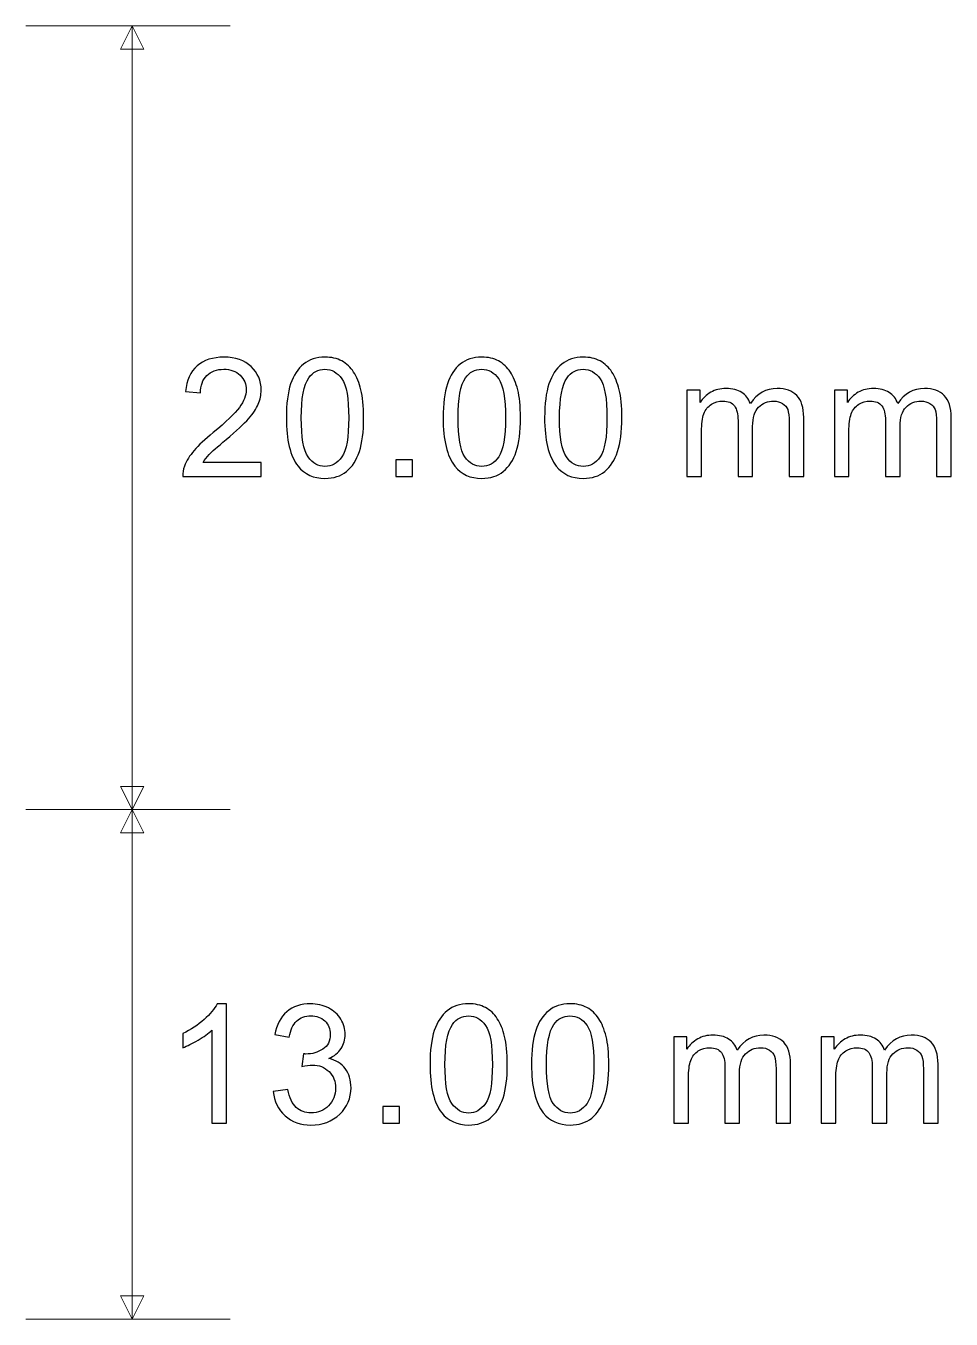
# Model space of a CAD drawing. Header units: millimetres. Extents: x -90 to 51, y -4 to 54.
# Drawn here: x 27.76 to 51.37, y 8.74 to 41.74 of the extents above; entities that cross this region are included whole.
import ezdxf
from ezdxf.lldxf.tags import DXFTag

# ---------------------------------------------------------------- set-up
doc = ezdxf.new("R2010")
doc.units = ezdxf.units.MM
doc.header["$MEASUREMENT"] = 0
doc.layers.add('layer 1', color=7, linetype='Continuous')
tags = doc.linetypes.add('New Line4', pattern=[0.6, 0.1, -0.5]).pattern_tags.tags
tags[6:7] = [DXFTag(74, 4), DXFTag(75, 0), DXFTag(340, '0'), DXFTag(46, 1.0), DXFTag(50, 0.0), DXFTag(44, 0.0), DXFTag(45, 0.0)]
tags[4:5] = [DXFTag(74, 4), DXFTag(75, 0), DXFTag(340, '0'), DXFTag(46, 1.0), DXFTag(50, 0.0), DXFTag(44, 0.0), DXFTag(45, 0.0)]
tags = doc.linetypes.add('New Line5', pattern=[0.6, 0.1, -0.5]).pattern_tags.tags
tags[6:7] = [DXFTag(74, 4), DXFTag(75, 0), DXFTag(340, '0'), DXFTag(46, 1.0), DXFTag(50, 0.0), DXFTag(44, 0.0), DXFTag(45, 0.0)]
tags[4:5] = [DXFTag(74, 4), DXFTag(75, 0), DXFTag(340, '0'), DXFTag(46, 1.0), DXFTag(50, 0.0), DXFTag(44, 0.0), DXFTag(45, 0.0)]
tags = doc.linetypes.add('New Line6', pattern=[0.6, 0.1, -0.5]).pattern_tags.tags
tags[6:7] = [DXFTag(74, 4), DXFTag(75, 0), DXFTag(340, '0'), DXFTag(46, 1.0), DXFTag(50, 0.0), DXFTag(44, 0.0), DXFTag(45, 0.0)]
tags[4:5] = [DXFTag(74, 4), DXFTag(75, 0), DXFTag(340, '0'), DXFTag(46, 1.0), DXFTag(50, 0.0), DXFTag(44, 0.0), DXFTag(45, 0.0)]
tags = doc.linetypes.add('New Line7', pattern=[0.6, 0.1, -0.5]).pattern_tags.tags
tags[6:7] = [DXFTag(74, 4), DXFTag(75, 0), DXFTag(340, '0'), DXFTag(46, 1.0), DXFTag(50, 0.0), DXFTag(44, 0.0), DXFTag(45, 0.0)]
tags[4:5] = [DXFTag(74, 4), DXFTag(75, 0), DXFTag(340, '0'), DXFTag(46, 1.0), DXFTag(50, 0.0), DXFTag(44, 0.0), DXFTag(45, 0.0)]
tags = doc.linetypes.add('New Line8', pattern=[0.6, 0.1, -0.5]).pattern_tags.tags
tags[6:7] = [DXFTag(74, 4), DXFTag(75, 0), DXFTag(340, '0'), DXFTag(46, 1.0), DXFTag(50, 0.0), DXFTag(44, 0.0), DXFTag(45, 0.0)]
tags[4:5] = [DXFTag(74, 4), DXFTag(75, 0), DXFTag(340, '0'), DXFTag(46, 1.0), DXFTag(50, 0.0), DXFTag(44, 0.0), DXFTag(45, 0.0)]
tags = doc.linetypes.add('New Line9', pattern=[0.6, 0.1, -0.5]).pattern_tags.tags
tags[6:7] = [DXFTag(74, 4), DXFTag(75, 0), DXFTag(340, '0'), DXFTag(46, 1.0), DXFTag(50, 0.0), DXFTag(44, 0.0), DXFTag(45, 0.0)]
tags[4:5] = [DXFTag(74, 4), DXFTag(75, 0), DXFTag(340, '0'), DXFTag(46, 1.0), DXFTag(50, 0.0), DXFTag(44, 0.0), DXFTag(45, 0.0)]

msp = doc.modelspace()

# ---------------------------------------------------------------- linework, layer by layer
at = {"layer": 'layer 1', "color": 155, "linetype": 'New Line5', "lineweight": 9}
msp.add_open_spline([(27.7623, 41.7438), (27.7623, 41.7438), (32.9727, 41.7438), (32.9727, 41.7438)], degree=3, dxfattribs=at)
at = {"layer": 'layer 1', "color": 155, "lineweight": 9}
for points in [[(30.4727, 41.7438), (30.4727, 41.7438), (30.7688, 41.1513), (30.7688, 41.1513), (30.7688, 41.1513), (30.7688, 41.1513), (30.1763, 41.1513), (30.1763, 41.1513), (30.1763, 41.1513), (30.1763, 41.1513), (30.4727, 41.7438), (30.4727, 41.7438)], [(30.4727, 21.7438), (30.4727, 21.7438), (30.7688, 22.3362), (30.7688, 22.3362), (30.7688, 22.3362), (30.7688, 22.3362), (30.1763, 22.3362), (30.1763, 22.3362), (30.1763, 22.3362), (30.1763, 22.3362), (30.4727, 21.7438), (30.4727, 21.7438)], [(30.4727, 21.7438), (30.4727, 21.7438), (30.7688, 21.1513), (30.7688, 21.1513), (30.7688, 21.1513), (30.7688, 21.1513), (30.1763, 21.1513), (30.1763, 21.1513), (30.1763, 21.1513), (30.1763, 21.1513), (30.4727, 21.7438), (30.4727, 21.7438)], [(30.4727, 8.7438), (30.4727, 8.7438), (30.7688, 9.3362), (30.7688, 9.3362), (30.7688, 9.3362), (30.7688, 9.3362), (30.1763, 9.3362), (30.1763, 9.3362), (30.1763, 9.3362), (30.1763, 9.3362), (30.4727, 8.7438), (30.4727, 8.7438)]]:
    msp.add_open_spline(points, degree=3, knots=[0, 0, 0, 0, 0.25, 0.25, 0.25, 0.25, 0.5, 0.5, 0.5, 0.5, 1, 1, 1, 1], dxfattribs=at)
at = {"layer": 'layer 1', "color": 155, "linetype": 'New Line6', "lineweight": 9}
msp.add_open_spline([(30.4727, 41.7438), (30.4727, 41.7438), (30.4727, 21.7438), (30.4727, 21.7438)], degree=3, dxfattribs=at)
at = {"layer": 'layer 1', "color": 155}
for points, knots in [([(33.771, 30.603), (33.771, 30.603), (33.771, 30.2474), (33.771, 30.2474), (33.771, 30.2474), (33.771, 30.2474), (31.7645, 30.2474), (31.7645, 30.2474), (31.7645, 30.2474), (31.7616, 30.337), (31.7765, 30.4231), (31.8082, 30.5063), (31.8082, 30.5063), (31.8597, 30.6425), (31.9423, 30.7773), (32.0559, 30.9092), (32.0559, 30.9092), (32.1695, 31.0411), (32.3317, 31.1935), (32.5427, 31.3664), (32.5427, 31.3664), (32.8708, 31.6366), (33.0937, 31.8504), (33.2101, 32.0085), (33.2101, 32.0085), (33.3273, 32.1665), (33.3858, 32.3161), (33.3858, 32.4572), (33.3858, 32.4572), (33.3858, 32.6046), (33.3329, 32.7288), (33.2271, 32.8304), (33.2271, 32.8304), (33.1212, 32.9313), (32.983, 32.9821), (32.8129, 32.9821), (32.8129, 32.9821), (32.633, 32.9821), (32.4891, 32.9285), (32.3811, 32.8212), (32.3811, 32.8212), (32.2732, 32.7147), (32.2188, 32.5665), (32.2174, 32.3767), (32.2174, 32.3767), (32.2174, 32.3767), (31.8364, 32.4148), (31.8364, 32.4148), (31.8364, 32.4148), (31.8625, 32.6999), (31.9613, 32.9172), (32.1321, 33.0668), (32.1321, 33.0668), (32.3035, 33.2164), (32.5328, 33.2911), (32.8214, 33.2911), (32.8214, 33.2911), (33.1121, 33.2911), (33.3428, 33.2107), (33.5121, 33.0491), (33.5121, 33.0491), (33.6822, 32.8876), (33.7668, 32.6872), (33.7668, 32.4487), (33.7668, 32.4487), (33.7668, 32.3274), (33.7421, 32.2081), (33.692, 32.091), (33.692, 32.091), (33.6426, 31.9732), (33.5601, 31.8497), (33.4451, 31.7199), (33.4451, 31.7199), (33.3294, 31.5908), (33.1382, 31.4123), (32.8715, 31.1865), (32.8715, 31.1865), (32.6478, 30.9988), (32.5039, 30.8718), (32.4404, 30.8048), (32.4404, 30.8048), (32.3769, 30.7378), (32.3247, 30.6707), (32.283, 30.603), (32.283, 30.603), (32.283, 30.603), (33.771, 30.603), (33.771, 30.603)], [0, 0, 0, 0, 0.0434783, 0.0434783, 0.0434783, 0.0434783, 0.0869565, 0.0869565, 0.0869565, 0.0869565, 0.1304348, 0.1304348, 0.1304348, 0.1304348, 0.173913, 0.173913, 0.173913, 0.173913, 0.2173913, 0.2173913, 0.2173913, 0.2173913, 0.2608696, 0.2608696, 0.2608696, 0.2608696, 0.3043478, 0.3043478, 0.3043478, 0.3043478, 0.3478261, 0.3478261, 0.3478261, 0.3478261, 0.3913043, 0.3913043, 0.3913043, 0.3913043, 0.4347826, 0.4347826, 0.4347826, 0.4347826, 0.4782609, 0.4782609, 0.4782609, 0.4782609, 0.5217391, 0.5217391, 0.5217391, 0.5217391, 0.5652174, 0.5652174, 0.5652174, 0.5652174, 0.6086957, 0.6086957, 0.6086957, 0.6086957, 0.6521739, 0.6521739, 0.6521739, 0.6521739, 0.6956522, 0.6956522, 0.6956522, 0.6956522, 0.7391304, 0.7391304, 0.7391304, 0.7391304, 0.7826087, 0.7826087, 0.7826087, 0.7826087, 0.826087, 0.826087, 0.826087, 0.826087, 0.8695652, 0.8695652, 0.8695652, 0.8695652, 0.9130435, 0.9130435, 0.9130435, 0.9130435, 1, 1, 1, 1]), ([(34.4091, 31.7432), (34.4091, 32.1009), (34.4458, 32.3902), (34.5192, 32.6089), (34.5192, 32.6089), (34.5932, 32.8283), (34.7026, 32.9969), (34.848, 33.1148), (34.848, 33.1148), (34.9926, 33.2326), (35.1753, 33.2911), (35.3955, 33.2911), (35.3955, 33.2911), (35.5577, 33.2911), (35.7003, 33.2587), (35.8237, 33.1931), (35.8237, 33.1931), (35.9465, 33.1275), (36.0481, 33.0329), (36.1271, 32.9094), (36.1271, 32.9094), (36.2061, 32.7867), (36.2682, 32.6364), (36.3134, 32.4593), (36.3134, 32.4593), (36.3592, 32.2822), (36.3818, 32.043), (36.3818, 31.7432), (36.3818, 31.7432), (36.3818, 31.3876), (36.3451, 31.0997), (36.2725, 30.881), (36.2725, 30.881), (36.1998, 30.6616), (36.0904, 30.4929), (35.9451, 30.3744), (35.9451, 30.3744), (35.8004, 30.2559), (35.617, 30.1966), (35.3955, 30.1966), (35.3955, 30.1966), (35.1041, 30.1966), (34.8748, 30.3003), (34.7083, 30.5085), (34.7083, 30.5085), (34.5086, 30.7625), (34.4091, 31.1738), (34.4091, 31.7432)], [0, 0, 0, 0, 0.0769231, 0.0769231, 0.0769231, 0.0769231, 0.1538462, 0.1538462, 0.1538462, 0.1538462, 0.2307692, 0.2307692, 0.2307692, 0.2307692, 0.3076923, 0.3076923, 0.3076923, 0.3076923, 0.3846154, 0.3846154, 0.3846154, 0.3846154, 0.4615385, 0.4615385, 0.4615385, 0.4615385, 0.5384615, 0.5384615, 0.5384615, 0.5384615, 0.6153846, 0.6153846, 0.6153846, 0.6153846, 0.6923077, 0.6923077, 0.6923077, 0.6923077, 0.7692308, 0.7692308, 0.7692308, 0.7692308, 0.8461538, 0.8461538, 0.8461538, 0.8461538, 1, 1, 1, 1]), ([(38.4101, 31.7432), (38.4101, 32.1009), (38.4468, 32.3902), (38.5202, 32.6089), (38.5202, 32.6089), (38.5942, 32.8283), (38.7036, 32.9969), (38.849, 33.1148), (38.849, 33.1148), (38.9936, 33.2326), (39.1763, 33.2911), (39.3965, 33.2911), (39.3965, 33.2911), (39.5587, 33.2911), (39.7013, 33.2587), (39.8247, 33.1931), (39.8247, 33.1931), (39.9475, 33.1275), (40.0491, 33.0329), (40.1281, 32.9094), (40.1281, 32.9094), (40.2071, 32.7867), (40.2692, 32.6364), (40.3144, 32.4593), (40.3144, 32.4593), (40.3602, 32.2822), (40.3828, 32.043), (40.3828, 31.7432), (40.3828, 31.7432), (40.3828, 31.3876), (40.3461, 31.0997), (40.2735, 30.881), (40.2735, 30.881), (40.2008, 30.6616), (40.0914, 30.4929), (39.9461, 30.3744), (39.9461, 30.3744), (39.8014, 30.2559), (39.618, 30.1966), (39.3965, 30.1966), (39.3965, 30.1966), (39.1051, 30.1966), (38.8758, 30.3003), (38.7093, 30.5085), (38.7093, 30.5085), (38.5096, 30.7625), (38.4101, 31.1738), (38.4101, 31.7432)], [0, 0, 0, 0, 0.0769231, 0.0769231, 0.0769231, 0.0769231, 0.1538462, 0.1538462, 0.1538462, 0.1538462, 0.2307692, 0.2307692, 0.2307692, 0.2307692, 0.3076923, 0.3076923, 0.3076923, 0.3076923, 0.3846154, 0.3846154, 0.3846154, 0.3846154, 0.4615385, 0.4615385, 0.4615385, 0.4615385, 0.5384615, 0.5384615, 0.5384615, 0.5384615, 0.6153846, 0.6153846, 0.6153846, 0.6153846, 0.6923077, 0.6923077, 0.6923077, 0.6923077, 0.7692308, 0.7692308, 0.7692308, 0.7692308, 0.8461538, 0.8461538, 0.8461538, 0.8461538, 1, 1, 1, 1]), ([(40.9997, 31.7432), (40.9997, 32.1009), (41.0364, 32.3902), (41.1098, 32.6089), (41.1098, 32.6089), (41.1838, 32.8283), (41.2932, 32.9969), (41.4386, 33.1148), (41.4386, 33.1148), (41.5832, 33.2326), (41.7659, 33.2911), (41.9861, 33.2911), (41.9861, 33.2911), (42.1483, 33.2911), (42.2909, 33.2587), (42.4143, 33.1931), (42.4143, 33.1931), (42.5371, 33.1275), (42.6387, 33.0329), (42.7177, 32.9094), (42.7177, 32.9094), (42.7967, 32.7867), (42.8588, 32.6364), (42.904, 32.4593), (42.904, 32.4593), (42.9498, 32.2822), (42.9724, 32.043), (42.9724, 31.7432), (42.9724, 31.7432), (42.9724, 31.3876), (42.9357, 31.0997), (42.8631, 30.881), (42.8631, 30.881), (42.7904, 30.6616), (42.681, 30.4929), (42.5357, 30.3744), (42.5357, 30.3744), (42.391, 30.2559), (42.2076, 30.1966), (41.9861, 30.1966), (41.9861, 30.1966), (41.6947, 30.1966), (41.4654, 30.3003), (41.2989, 30.5085), (41.2989, 30.5085), (41.0992, 30.7625), (40.9997, 31.1738), (40.9997, 31.7432)], [0, 0, 0, 0, 0.0769231, 0.0769231, 0.0769231, 0.0769231, 0.1538462, 0.1538462, 0.1538462, 0.1538462, 0.2307692, 0.2307692, 0.2307692, 0.2307692, 0.3076923, 0.3076923, 0.3076923, 0.3076923, 0.3846154, 0.3846154, 0.3846154, 0.3846154, 0.4615385, 0.4615385, 0.4615385, 0.4615385, 0.5384615, 0.5384615, 0.5384615, 0.5384615, 0.6153846, 0.6153846, 0.6153846, 0.6153846, 0.6923077, 0.6923077, 0.6923077, 0.6923077, 0.7692308, 0.7692308, 0.7692308, 0.7692308, 0.8461538, 0.8461538, 0.8461538, 0.8461538, 1, 1, 1, 1]), ([(34.7901, 31.7418), (34.7901, 31.2429), (34.848, 30.9113), (34.9644, 30.7476), (34.9644, 30.7476), (35.0808, 30.5832), (35.2247, 30.5014), (35.3955, 30.5014), (35.3955, 30.5014), (35.5662, 30.5014), (35.7101, 30.5839), (35.8265, 30.7483), (35.8265, 30.7483), (35.943, 30.9134), (36.0008, 31.2443), (36.0008, 31.7418), (36.0008, 31.7418), (36.0008, 32.2406), (35.943, 32.5722), (35.8265, 32.7359), (35.8265, 32.7359), (35.7108, 32.9003), (35.5655, 32.9821), (35.3912, 32.9821), (35.3912, 32.9821), (35.2205, 32.9821), (35.0836, 32.9094), (34.9813, 32.7648), (34.9813, 32.7648), (34.8536, 32.5807), (34.7901, 32.2392), (34.7901, 31.7418)], [0, 0, 0, 0, 0.1111111, 0.1111111, 0.1111111, 0.1111111, 0.2222222, 0.2222222, 0.2222222, 0.2222222, 0.3333333, 0.3333333, 0.3333333, 0.3333333, 0.4444444, 0.4444444, 0.4444444, 0.4444444, 0.5555556, 0.5555556, 0.5555556, 0.5555556, 0.6666667, 0.6666667, 0.6666667, 0.6666667, 0.7777778, 0.7777778, 0.7777778, 0.7777778, 1, 1, 1, 1]), ([(38.7911, 31.7418), (38.7911, 31.2429), (38.849, 30.9113), (38.9654, 30.7476), (38.9654, 30.7476), (39.0818, 30.5832), (39.2257, 30.5014), (39.3965, 30.5014), (39.3965, 30.5014), (39.5672, 30.5014), (39.7111, 30.5839), (39.8275, 30.7483), (39.8275, 30.7483), (39.944, 30.9134), (40.0018, 31.2443), (40.0018, 31.7418), (40.0018, 31.7418), (40.0018, 32.2406), (39.944, 32.5722), (39.8275, 32.7359), (39.8275, 32.7359), (39.7118, 32.9003), (39.5665, 32.9821), (39.3922, 32.9821), (39.3922, 32.9821), (39.2215, 32.9821), (39.0846, 32.9094), (38.9823, 32.7648), (38.9823, 32.7648), (38.8546, 32.5807), (38.7911, 32.2392), (38.7911, 31.7418)], [0, 0, 0, 0, 0.1111111, 0.1111111, 0.1111111, 0.1111111, 0.2222222, 0.2222222, 0.2222222, 0.2222222, 0.3333333, 0.3333333, 0.3333333, 0.3333333, 0.4444444, 0.4444444, 0.4444444, 0.4444444, 0.5555556, 0.5555556, 0.5555556, 0.5555556, 0.6666667, 0.6666667, 0.6666667, 0.6666667, 0.7777778, 0.7777778, 0.7777778, 0.7777778, 1, 1, 1, 1]), ([(41.3807, 31.7418), (41.3807, 31.2429), (41.4386, 30.9113), (41.555, 30.7476), (41.555, 30.7476), (41.6714, 30.5832), (41.8153, 30.5014), (41.9861, 30.5014), (41.9861, 30.5014), (42.1568, 30.5014), (42.3007, 30.5839), (42.4171, 30.7483), (42.4171, 30.7483), (42.5336, 30.9134), (42.5914, 31.2443), (42.5914, 31.7418), (42.5914, 31.7418), (42.5914, 32.2406), (42.5336, 32.5722), (42.4171, 32.7359), (42.4171, 32.7359), (42.3014, 32.9003), (42.1561, 32.9821), (41.9818, 32.9821), (41.9818, 32.9821), (41.8111, 32.9821), (41.6742, 32.9094), (41.5719, 32.7648), (41.5719, 32.7648), (41.4442, 32.5807), (41.3807, 32.2392), (41.3807, 31.7418)], [0, 0, 0, 0, 0.1111111, 0.1111111, 0.1111111, 0.1111111, 0.2222222, 0.2222222, 0.2222222, 0.2222222, 0.3333333, 0.3333333, 0.3333333, 0.3333333, 0.4444444, 0.4444444, 0.4444444, 0.4444444, 0.5555556, 0.5555556, 0.5555556, 0.5555556, 0.6666667, 0.6666667, 0.6666667, 0.6666667, 0.7777778, 0.7777778, 0.7777778, 0.7777778, 1, 1, 1, 1]), ([(44.6319, 30.2474), (44.6319, 30.2474), (44.6319, 32.4445), (44.6319, 32.4445), (44.6319, 32.4445), (44.6319, 32.4445), (44.9663, 32.4445), (44.9663, 32.4445), (44.9663, 32.4445), (44.9663, 32.4445), (44.9663, 32.134), (44.9663, 32.134), (44.9663, 32.134), (45.0348, 32.2413), (45.1265, 32.3281), (45.2408, 32.393), (45.2408, 32.393), (45.3551, 32.4586), (45.4849, 32.491), (45.631, 32.491), (45.631, 32.491), (45.7932, 32.491), (45.9266, 32.4572), (46.0303, 32.3902), (46.0303, 32.3902), (46.134, 32.3224), (46.2074, 32.2286), (46.2497, 32.1072), (46.2497, 32.1072), (46.4247, 32.3633), (46.6512, 32.491), (46.9306, 32.491), (46.9306, 32.491), (47.1493, 32.491), (47.3179, 32.4311), (47.435, 32.3104), (47.435, 32.3104), (47.5529, 32.1898), (47.6121, 32.0042), (47.6121, 31.7537), (47.6121, 31.7537), (47.6121, 31.7537), (47.6121, 30.2474), (47.6121, 30.2474), (47.6121, 30.2474), (47.6121, 30.2474), (47.2396, 30.2474), (47.2396, 30.2474), (47.2396, 30.2474), (47.2396, 30.2474), (47.2396, 31.6303), (47.2396, 31.6303), (47.2396, 31.6303), (47.2396, 31.7784), (47.2269, 31.8857), (47.2029, 31.9513), (47.2029, 31.9513), (47.1789, 32.0169), (47.1352, 32.0691), (47.071, 32.1093), (47.071, 32.1093), (47.0075, 32.1496), (46.9327, 32.1693), (46.8473, 32.1693), (46.8473, 32.1693), (46.6921, 32.1693), (46.5637, 32.1178), (46.4614, 32.0155), (46.4614, 32.0155), (46.3591, 31.9125), (46.3083, 31.7481), (46.3083, 31.5223), (46.3083, 31.5223), (46.3083, 31.5223), (46.3083, 30.2474), (46.3083, 30.2474), (46.3083, 30.2474), (46.3083, 30.2474), (45.9358, 30.2474), (45.9358, 30.2474), (45.9358, 30.2474), (45.9358, 30.2474), (45.9358, 31.6733), (45.9358, 31.6733), (45.9358, 31.6733), (45.9358, 31.8384), (45.9054, 31.9626), (45.8447, 32.0451), (45.8447, 32.0451), (45.7841, 32.1277), (45.6846, 32.1693), (45.547, 32.1693), (45.547, 32.1693), (45.4426, 32.1693), (45.3459, 32.1418), (45.257, 32.0868), (45.257, 32.0868), (45.1681, 32.0317), (45.1039, 31.9513), (45.0637, 31.8448), (45.0637, 31.8448), (45.0242, 31.7389), (45.0044, 31.5858), (45.0044, 31.3862), (45.0044, 31.3862), (45.0044, 31.3862), (45.0044, 30.2474), (45.0044, 30.2474), (45.0044, 30.2474), (45.0044, 30.2474), (44.6319, 30.2474), (44.6319, 30.2474)], [0, 0, 0, 0, 0.0344828, 0.0344828, 0.0344828, 0.0344828, 0.0689655, 0.0689655, 0.0689655, 0.0689655, 0.1034483, 0.1034483, 0.1034483, 0.1034483, 0.137931, 0.137931, 0.137931, 0.137931, 0.1724138, 0.1724138, 0.1724138, 0.1724138, 0.2068966, 0.2068966, 0.2068966, 0.2068966, 0.2413793, 0.2413793, 0.2413793, 0.2413793, 0.2758621, 0.2758621, 0.2758621, 0.2758621, 0.3103448, 0.3103448, 0.3103448, 0.3103448, 0.3448276, 0.3448276, 0.3448276, 0.3448276, 0.3793103, 0.3793103, 0.3793103, 0.3793103, 0.4137931, 0.4137931, 0.4137931, 0.4137931, 0.4482759, 0.4482759, 0.4482759, 0.4482759, 0.4827586, 0.4827586, 0.4827586, 0.4827586, 0.5172414, 0.5172414, 0.5172414, 0.5172414, 0.5517241, 0.5517241, 0.5517241, 0.5517241, 0.5862069, 0.5862069, 0.5862069, 0.5862069, 0.6206897, 0.6206897, 0.6206897, 0.6206897, 0.6551724, 0.6551724, 0.6551724, 0.6551724, 0.6896552, 0.6896552, 0.6896552, 0.6896552, 0.7241379, 0.7241379, 0.7241379, 0.7241379, 0.7586207, 0.7586207, 0.7586207, 0.7586207, 0.7931034, 0.7931034, 0.7931034, 0.7931034, 0.8275862, 0.8275862, 0.8275862, 0.8275862, 0.862069, 0.862069, 0.862069, 0.862069, 0.8965517, 0.8965517, 0.8965517, 0.8965517, 0.9310345, 0.9310345, 0.9310345, 0.9310345, 1, 1, 1, 1]), ([(48.3934, 30.2474), (48.3934, 30.2474), (48.3934, 32.4445), (48.3934, 32.4445), (48.3934, 32.4445), (48.3934, 32.4445), (48.7278, 32.4445), (48.7278, 32.4445), (48.7278, 32.4445), (48.7278, 32.4445), (48.7278, 32.134), (48.7278, 32.134), (48.7278, 32.134), (48.7963, 32.2413), (48.888, 32.3281), (49.0023, 32.393), (49.0023, 32.393), (49.1166, 32.4586), (49.2464, 32.491), (49.3925, 32.491), (49.3925, 32.491), (49.5547, 32.491), (49.6881, 32.4572), (49.7918, 32.3902), (49.7918, 32.3902), (49.8955, 32.3224), (49.9689, 32.2286), (50.0112, 32.1072), (50.0112, 32.1072), (50.1862, 32.3633), (50.4127, 32.491), (50.6921, 32.491), (50.6921, 32.491), (50.9108, 32.491), (51.0794, 32.4311), (51.1965, 32.3104), (51.1965, 32.3104), (51.3144, 32.1898), (51.3736, 32.0042), (51.3736, 31.7537), (51.3736, 31.7537), (51.3736, 31.7537), (51.3736, 30.2474), (51.3736, 30.2474), (51.3736, 30.2474), (51.3736, 30.2474), (51.0011, 30.2474), (51.0011, 30.2474), (51.0011, 30.2474), (51.0011, 30.2474), (51.0011, 31.6303), (51.0011, 31.6303), (51.0011, 31.6303), (51.0011, 31.7784), (50.9884, 31.8857), (50.9644, 31.9513), (50.9644, 31.9513), (50.9404, 32.0169), (50.8967, 32.0691), (50.8325, 32.1093), (50.8325, 32.1093), (50.769, 32.1496), (50.6942, 32.1693), (50.6088, 32.1693), (50.6088, 32.1693), (50.4536, 32.1693), (50.3252, 32.1178), (50.2229, 32.0155), (50.2229, 32.0155), (50.1206, 31.9125), (50.0698, 31.7481), (50.0698, 31.5223), (50.0698, 31.5223), (50.0698, 31.5223), (50.0698, 30.2474), (50.0698, 30.2474), (50.0698, 30.2474), (50.0698, 30.2474), (49.6973, 30.2474), (49.6973, 30.2474), (49.6973, 30.2474), (49.6973, 30.2474), (49.6973, 31.6733), (49.6973, 31.6733), (49.6973, 31.6733), (49.6973, 31.8384), (49.6669, 31.9626), (49.6062, 32.0451), (49.6062, 32.0451), (49.5456, 32.1277), (49.4461, 32.1693), (49.3085, 32.1693), (49.3085, 32.1693), (49.2041, 32.1693), (49.1074, 32.1418), (49.0185, 32.0868), (49.0185, 32.0868), (48.9296, 32.0317), (48.8654, 31.9513), (48.8252, 31.8448), (48.8252, 31.8448), (48.7857, 31.7389), (48.7659, 31.5858), (48.7659, 31.3862), (48.7659, 31.3862), (48.7659, 31.3862), (48.7659, 30.2474), (48.7659, 30.2474), (48.7659, 30.2474), (48.7659, 30.2474), (48.3934, 30.2474), (48.3934, 30.2474)], [0, 0, 0, 0, 0.0344828, 0.0344828, 0.0344828, 0.0344828, 0.0689655, 0.0689655, 0.0689655, 0.0689655, 0.1034483, 0.1034483, 0.1034483, 0.1034483, 0.137931, 0.137931, 0.137931, 0.137931, 0.1724138, 0.1724138, 0.1724138, 0.1724138, 0.2068966, 0.2068966, 0.2068966, 0.2068966, 0.2413793, 0.2413793, 0.2413793, 0.2413793, 0.2758621, 0.2758621, 0.2758621, 0.2758621, 0.3103448, 0.3103448, 0.3103448, 0.3103448, 0.3448276, 0.3448276, 0.3448276, 0.3448276, 0.3793103, 0.3793103, 0.3793103, 0.3793103, 0.4137931, 0.4137931, 0.4137931, 0.4137931, 0.4482759, 0.4482759, 0.4482759, 0.4482759, 0.4827586, 0.4827586, 0.4827586, 0.4827586, 0.5172414, 0.5172414, 0.5172414, 0.5172414, 0.5517241, 0.5517241, 0.5517241, 0.5517241, 0.5862069, 0.5862069, 0.5862069, 0.5862069, 0.6206897, 0.6206897, 0.6206897, 0.6206897, 0.6551724, 0.6551724, 0.6551724, 0.6551724, 0.6896552, 0.6896552, 0.6896552, 0.6896552, 0.7241379, 0.7241379, 0.7241379, 0.7241379, 0.7586207, 0.7586207, 0.7586207, 0.7586207, 0.7931034, 0.7931034, 0.7931034, 0.7931034, 0.8275862, 0.8275862, 0.8275862, 0.8275862, 0.862069, 0.862069, 0.862069, 0.862069, 0.8965517, 0.8965517, 0.8965517, 0.8965517, 0.9310345, 0.9310345, 0.9310345, 0.9310345, 1, 1, 1, 1]), ([(37.2061, 30.2474), (37.2061, 30.2474), (37.2061, 30.6707), (37.2061, 30.6707), (37.2061, 30.6707), (37.2061, 30.6707), (37.6295, 30.6707), (37.6295, 30.6707), (37.6295, 30.6707), (37.6295, 30.6707), (37.6295, 30.2474), (37.6295, 30.2474), (37.6295, 30.2474), (37.6295, 30.2474), (37.2061, 30.2474), (37.2061, 30.2474)], [0, 0, 0, 0, 0.2, 0.2, 0.2, 0.2, 0.4, 0.4, 0.4, 0.4, 0.6, 0.6, 0.6, 0.6, 1, 1, 1, 1]), ([(32.8817, 13.7474), (32.8817, 13.7474), (32.5092, 13.7474), (32.5092, 13.7474), (32.5092, 13.7474), (32.5092, 13.7474), (32.5092, 16.1195), (32.5092, 16.1195), (32.5092, 16.1195), (32.4196, 16.0334), (32.3017, 15.948), (32.1564, 15.8626), (32.1564, 15.8626), (32.011, 15.7773), (31.8798, 15.7131), (31.7641, 15.6707), (31.7641, 15.6707), (31.7641, 15.6707), (31.7641, 16.0306), (31.7641, 16.0306), (31.7641, 16.0306), (31.9722, 16.1279), (32.1543, 16.2465), (32.3102, 16.3862), (32.3102, 16.3862), (32.4661, 16.5252), (32.5769, 16.6599), (32.6418, 16.7911), (32.6418, 16.7911), (32.6418, 16.7911), (32.8817, 16.7911), (32.8817, 16.7911), (32.8817, 16.7911), (32.8817, 16.7911), (32.8817, 13.7474), (32.8817, 13.7474)], [0, 0, 0, 0, 0.1, 0.1, 0.1, 0.1, 0.2, 0.2, 0.2, 0.2, 0.3, 0.3, 0.3, 0.3, 0.4, 0.4, 0.4, 0.4, 0.5, 0.5, 0.5, 0.5, 0.6, 0.6, 0.6, 0.6, 0.7, 0.7, 0.7, 0.7, 0.8, 0.8, 0.8, 0.8, 1, 1, 1, 1]), ([(34.0743, 14.5517), (34.0743, 14.5517), (34.4468, 14.6025), (34.4468, 14.6025), (34.4468, 14.6025), (34.4899, 14.3909), (34.5618, 14.2385), (34.6641, 14.1453), (34.6641, 14.1453), (34.7664, 14.0522), (34.892, 14.0056), (35.0409, 14.0056), (35.0409, 14.0056), (35.2173, 14.0056), (35.3662, 14.0663), (35.4861, 14.1877), (35.4861, 14.1877), (35.606, 14.309), (35.666, 14.4593), (35.666, 14.6385), (35.666, 14.6385), (35.666, 14.8093), (35.6103, 14.9504), (35.4981, 15.0618), (35.4981, 15.0618), (35.3866, 15.1726), (35.2448, 15.2283), (35.0719, 15.2283), (35.0719, 15.2283), (35.0014, 15.2283), (34.9139, 15.2142), (34.8088, 15.1867), (34.8088, 15.1867), (34.8088, 15.1867), (34.8504, 15.5127), (34.8504, 15.5127), (34.8504, 15.5127), (34.8751, 15.5099), (34.8956, 15.5085), (34.9104, 15.5085), (34.9104, 15.5085), (35.0698, 15.5085), (35.2124, 15.5501), (35.3401, 15.6326), (35.3401, 15.6326), (35.4671, 15.7152), (35.5306, 15.8422), (35.5306, 16.0136), (35.5306, 16.0136), (35.5306, 16.1498), (35.484, 16.2627), (35.3916, 16.3523), (35.3916, 16.3523), (35.2991, 16.4419), (35.1799, 16.4863), (35.0338, 16.4863), (35.0338, 16.4863), (34.8885, 16.4863), (34.7679, 16.4405), (34.6712, 16.3488), (34.6712, 16.3488), (34.5745, 16.257), (34.5124, 16.1195), (34.4849, 15.936), (34.4849, 15.936), (34.4849, 15.936), (34.1124, 16.0037), (34.1124, 16.0037), (34.1124, 16.0037), (34.1583, 16.2535), (34.2613, 16.4475), (34.4228, 16.5851), (34.4228, 16.5851), (34.5837, 16.7227), (34.7848, 16.7911), (35.0247, 16.7911), (35.0247, 16.7911), (35.1898, 16.7911), (35.3422, 16.7559), (35.4812, 16.6846), (35.4812, 16.6846), (35.6209, 16.614), (35.7274, 16.5174), (35.8008, 16.3953), (35.8008, 16.3953), (35.8749, 16.2726), (35.9116, 16.1427), (35.9116, 16.0052), (35.9116, 16.0052), (35.9116, 15.8746), (35.8763, 15.7561), (35.8064, 15.6489), (35.8064, 15.6489), (35.7359, 15.5416), (35.6314, 15.4562), (35.4939, 15.3927), (35.4939, 15.3927), (35.6731, 15.3518), (35.8121, 15.2657), (35.9116, 15.1352), (35.9116, 15.1352), (36.0103, 15.0054), (36.0597, 14.8417), (36.0597, 14.6463), (36.0597, 14.6463), (36.0597, 14.3817), (35.9631, 14.1566), (35.7704, 13.9725), (35.7704, 13.9725), (35.5771, 13.7883), (35.333, 13.6966), (35.0381, 13.6966), (35.0381, 13.6966), (34.7721, 13.6966), (34.5513, 13.7763), (34.3756, 13.9351), (34.3756, 13.9351), (34.1992, 14.0938), (34.099, 14.2991), (34.0743, 14.5517)], [0, 0, 0, 0, 0.0322581, 0.0322581, 0.0322581, 0.0322581, 0.0645161, 0.0645161, 0.0645161, 0.0645161, 0.0967742, 0.0967742, 0.0967742, 0.0967742, 0.1290323, 0.1290323, 0.1290323, 0.1290323, 0.1612903, 0.1612903, 0.1612903, 0.1612903, 0.1935484, 0.1935484, 0.1935484, 0.1935484, 0.2258065, 0.2258065, 0.2258065, 0.2258065, 0.2580645, 0.2580645, 0.2580645, 0.2580645, 0.2903226, 0.2903226, 0.2903226, 0.2903226, 0.3225806, 0.3225806, 0.3225806, 0.3225806, 0.3548387, 0.3548387, 0.3548387, 0.3548387, 0.3870968, 0.3870968, 0.3870968, 0.3870968, 0.4193548, 0.4193548, 0.4193548, 0.4193548, 0.4516129, 0.4516129, 0.4516129, 0.4516129, 0.483871, 0.483871, 0.483871, 0.483871, 0.516129, 0.516129, 0.516129, 0.516129, 0.5483871, 0.5483871, 0.5483871, 0.5483871, 0.5806452, 0.5806452, 0.5806452, 0.5806452, 0.6129032, 0.6129032, 0.6129032, 0.6129032, 0.6451613, 0.6451613, 0.6451613, 0.6451613, 0.6774194, 0.6774194, 0.6774194, 0.6774194, 0.7096774, 0.7096774, 0.7096774, 0.7096774, 0.7419355, 0.7419355, 0.7419355, 0.7419355, 0.7741935, 0.7741935, 0.7741935, 0.7741935, 0.8064516, 0.8064516, 0.8064516, 0.8064516, 0.8387097, 0.8387097, 0.8387097, 0.8387097, 0.8709677, 0.8709677, 0.8709677, 0.8709677, 0.9032258, 0.9032258, 0.9032258, 0.9032258, 0.9354839, 0.9354839, 0.9354839, 0.9354839, 1, 1, 1, 1]), ([(38.0753, 15.2432), (38.0753, 15.6009), (38.112, 15.8902), (38.1854, 16.1089), (38.1854, 16.1089), (38.2594, 16.3283), (38.3688, 16.4969), (38.5142, 16.6148), (38.5142, 16.6148), (38.6588, 16.7326), (38.8415, 16.7911), (39.0617, 16.7911), (39.0617, 16.7911), (39.2239, 16.7911), (39.3665, 16.7587), (39.4899, 16.6931), (39.4899, 16.6931), (39.6127, 16.6275), (39.7143, 16.5329), (39.7933, 16.4094), (39.7933, 16.4094), (39.8723, 16.2867), (39.9344, 16.1364), (39.9796, 15.9593), (39.9796, 15.9593), (40.0254, 15.7822), (40.048, 15.543), (40.048, 15.2432), (40.048, 15.2432), (40.048, 14.8876), (40.0113, 14.5997), (39.9387, 14.381), (39.9387, 14.381), (39.866, 14.1616), (39.7566, 13.9929), (39.6113, 13.8744), (39.6113, 13.8744), (39.4666, 13.7559), (39.2832, 13.6966), (39.0617, 13.6966), (39.0617, 13.6966), (38.7703, 13.6966), (38.541, 13.8003), (38.3745, 14.0085), (38.3745, 14.0085), (38.1748, 14.2625), (38.0753, 14.6738), (38.0753, 15.2432)], [0, 0, 0, 0, 0.0769231, 0.0769231, 0.0769231, 0.0769231, 0.1538462, 0.1538462, 0.1538462, 0.1538462, 0.2307692, 0.2307692, 0.2307692, 0.2307692, 0.3076923, 0.3076923, 0.3076923, 0.3076923, 0.3846154, 0.3846154, 0.3846154, 0.3846154, 0.4615385, 0.4615385, 0.4615385, 0.4615385, 0.5384615, 0.5384615, 0.5384615, 0.5384615, 0.6153846, 0.6153846, 0.6153846, 0.6153846, 0.6923077, 0.6923077, 0.6923077, 0.6923077, 0.7692308, 0.7692308, 0.7692308, 0.7692308, 0.8461538, 0.8461538, 0.8461538, 0.8461538, 1, 1, 1, 1]), ([(40.6649, 15.2432), (40.6649, 15.6009), (40.7016, 15.8902), (40.775, 16.1089), (40.775, 16.1089), (40.849, 16.3283), (40.9584, 16.4969), (41.1038, 16.6148), (41.1038, 16.6148), (41.2484, 16.7326), (41.4311, 16.7911), (41.6513, 16.7911), (41.6513, 16.7911), (41.8135, 16.7911), (41.9561, 16.7587), (42.0795, 16.6931), (42.0795, 16.6931), (42.2023, 16.6275), (42.3039, 16.5329), (42.3829, 16.4094), (42.3829, 16.4094), (42.4619, 16.2867), (42.524, 16.1364), (42.5692, 15.9593), (42.5692, 15.9593), (42.615, 15.7822), (42.6376, 15.543), (42.6376, 15.2432), (42.6376, 15.2432), (42.6376, 14.8876), (42.6009, 14.5997), (42.5283, 14.381), (42.5283, 14.381), (42.4556, 14.1616), (42.3462, 13.9929), (42.2009, 13.8744), (42.2009, 13.8744), (42.0562, 13.7559), (41.8728, 13.6966), (41.6513, 13.6966), (41.6513, 13.6966), (41.3599, 13.6966), (41.1306, 13.8003), (40.9641, 14.0085), (40.9641, 14.0085), (40.7644, 14.2625), (40.6649, 14.6738), (40.6649, 15.2432)], [0, 0, 0, 0, 0.0769231, 0.0769231, 0.0769231, 0.0769231, 0.1538462, 0.1538462, 0.1538462, 0.1538462, 0.2307692, 0.2307692, 0.2307692, 0.2307692, 0.3076923, 0.3076923, 0.3076923, 0.3076923, 0.3846154, 0.3846154, 0.3846154, 0.3846154, 0.4615385, 0.4615385, 0.4615385, 0.4615385, 0.5384615, 0.5384615, 0.5384615, 0.5384615, 0.6153846, 0.6153846, 0.6153846, 0.6153846, 0.6923077, 0.6923077, 0.6923077, 0.6923077, 0.7692308, 0.7692308, 0.7692308, 0.7692308, 0.8461538, 0.8461538, 0.8461538, 0.8461538, 1, 1, 1, 1]), ([(38.4563, 15.2418), (38.4563, 14.7429), (38.5142, 14.4113), (38.6306, 14.2476), (38.6306, 14.2476), (38.747, 14.0832), (38.8909, 14.0014), (39.0617, 14.0014), (39.0617, 14.0014), (39.2324, 14.0014), (39.3763, 14.0839), (39.4927, 14.2483), (39.4927, 14.2483), (39.6092, 14.4134), (39.667, 14.7443), (39.667, 15.2418), (39.667, 15.2418), (39.667, 15.7406), (39.6092, 16.0722), (39.4927, 16.2359), (39.4927, 16.2359), (39.377, 16.4003), (39.2317, 16.4821), (39.0574, 16.4821), (39.0574, 16.4821), (38.8867, 16.4821), (38.7498, 16.4094), (38.6475, 16.2648), (38.6475, 16.2648), (38.5198, 16.0807), (38.4563, 15.7392), (38.4563, 15.2418)], [0, 0, 0, 0, 0.1111111, 0.1111111, 0.1111111, 0.1111111, 0.2222222, 0.2222222, 0.2222222, 0.2222222, 0.3333333, 0.3333333, 0.3333333, 0.3333333, 0.4444444, 0.4444444, 0.4444444, 0.4444444, 0.5555556, 0.5555556, 0.5555556, 0.5555556, 0.6666667, 0.6666667, 0.6666667, 0.6666667, 0.7777778, 0.7777778, 0.7777778, 0.7777778, 1, 1, 1, 1]), ([(41.0459, 15.2418), (41.0459, 14.7429), (41.1038, 14.4113), (41.2202, 14.2476), (41.2202, 14.2476), (41.3366, 14.0832), (41.4805, 14.0014), (41.6513, 14.0014), (41.6513, 14.0014), (41.822, 14.0014), (41.9659, 14.0839), (42.0823, 14.2483), (42.0823, 14.2483), (42.1988, 14.4134), (42.2566, 14.7443), (42.2566, 15.2418), (42.2566, 15.2418), (42.2566, 15.7406), (42.1988, 16.0722), (42.0823, 16.2359), (42.0823, 16.2359), (41.9666, 16.4003), (41.8213, 16.4821), (41.647, 16.4821), (41.647, 16.4821), (41.4763, 16.4821), (41.3394, 16.4094), (41.2371, 16.2648), (41.2371, 16.2648), (41.1094, 16.0807), (41.0459, 15.7392), (41.0459, 15.2418)], [0, 0, 0, 0, 0.1111111, 0.1111111, 0.1111111, 0.1111111, 0.2222222, 0.2222222, 0.2222222, 0.2222222, 0.3333333, 0.3333333, 0.3333333, 0.3333333, 0.4444444, 0.4444444, 0.4444444, 0.4444444, 0.5555556, 0.5555556, 0.5555556, 0.5555556, 0.6666667, 0.6666667, 0.6666667, 0.6666667, 0.7777778, 0.7777778, 0.7777778, 0.7777778, 1, 1, 1, 1]), ([(44.2971, 13.7474), (44.2971, 13.7474), (44.2971, 15.9445), (44.2971, 15.9445), (44.2971, 15.9445), (44.2971, 15.9445), (44.6315, 15.9445), (44.6315, 15.9445), (44.6315, 15.9445), (44.6315, 15.9445), (44.6315, 15.634), (44.6315, 15.634), (44.6315, 15.634), (44.7, 15.7413), (44.7917, 15.8281), (44.906, 15.893), (44.906, 15.893), (45.0203, 15.9586), (45.1501, 15.991), (45.2962, 15.991), (45.2962, 15.991), (45.4584, 15.991), (45.5918, 15.9572), (45.6955, 15.8902), (45.6955, 15.8902), (45.7992, 15.8224), (45.8726, 15.7286), (45.9149, 15.6072), (45.9149, 15.6072), (46.0899, 15.8633), (46.3164, 15.991), (46.5958, 15.991), (46.5958, 15.991), (46.8145, 15.991), (46.9831, 15.9311), (47.1002, 15.8104), (47.1002, 15.8104), (47.2181, 15.6898), (47.2773, 15.5042), (47.2773, 15.2537), (47.2773, 15.2537), (47.2773, 15.2537), (47.2773, 13.7474), (47.2773, 13.7474), (47.2773, 13.7474), (47.2773, 13.7474), (46.9048, 13.7474), (46.9048, 13.7474), (46.9048, 13.7474), (46.9048, 13.7474), (46.9048, 15.1303), (46.9048, 15.1303), (46.9048, 15.1303), (46.9048, 15.2784), (46.8921, 15.3857), (46.8681, 15.4513), (46.8681, 15.4513), (46.8441, 15.5169), (46.8004, 15.5691), (46.7362, 15.6093), (46.7362, 15.6093), (46.6727, 15.6496), (46.5979, 15.6693), (46.5125, 15.6693), (46.5125, 15.6693), (46.3573, 15.6693), (46.2289, 15.6178), (46.1266, 15.5155), (46.1266, 15.5155), (46.0243, 15.4125), (45.9735, 15.2481), (45.9735, 15.0223), (45.9735, 15.0223), (45.9735, 15.0223), (45.9735, 13.7474), (45.9735, 13.7474), (45.9735, 13.7474), (45.9735, 13.7474), (45.601, 13.7474), (45.601, 13.7474), (45.601, 13.7474), (45.601, 13.7474), (45.601, 15.1733), (45.601, 15.1733), (45.601, 15.1733), (45.601, 15.3384), (45.5706, 15.4626), (45.5099, 15.5451), (45.5099, 15.5451), (45.4493, 15.6277), (45.3498, 15.6693), (45.2122, 15.6693), (45.2122, 15.6693), (45.1078, 15.6693), (45.0111, 15.6418), (44.9222, 15.5868), (44.9222, 15.5868), (44.8333, 15.5317), (44.7691, 15.4513), (44.7289, 15.3448), (44.7289, 15.3448), (44.6894, 15.2389), (44.6696, 15.0858), (44.6696, 14.8862), (44.6696, 14.8862), (44.6696, 14.8862), (44.6696, 13.7474), (44.6696, 13.7474), (44.6696, 13.7474), (44.6696, 13.7474), (44.2971, 13.7474), (44.2971, 13.7474)], [0, 0, 0, 0, 0.0344828, 0.0344828, 0.0344828, 0.0344828, 0.0689655, 0.0689655, 0.0689655, 0.0689655, 0.1034483, 0.1034483, 0.1034483, 0.1034483, 0.137931, 0.137931, 0.137931, 0.137931, 0.1724138, 0.1724138, 0.1724138, 0.1724138, 0.2068966, 0.2068966, 0.2068966, 0.2068966, 0.2413793, 0.2413793, 0.2413793, 0.2413793, 0.2758621, 0.2758621, 0.2758621, 0.2758621, 0.3103448, 0.3103448, 0.3103448, 0.3103448, 0.3448276, 0.3448276, 0.3448276, 0.3448276, 0.3793103, 0.3793103, 0.3793103, 0.3793103, 0.4137931, 0.4137931, 0.4137931, 0.4137931, 0.4482759, 0.4482759, 0.4482759, 0.4482759, 0.4827586, 0.4827586, 0.4827586, 0.4827586, 0.5172414, 0.5172414, 0.5172414, 0.5172414, 0.5517241, 0.5517241, 0.5517241, 0.5517241, 0.5862069, 0.5862069, 0.5862069, 0.5862069, 0.6206897, 0.6206897, 0.6206897, 0.6206897, 0.6551724, 0.6551724, 0.6551724, 0.6551724, 0.6896552, 0.6896552, 0.6896552, 0.6896552, 0.7241379, 0.7241379, 0.7241379, 0.7241379, 0.7586207, 0.7586207, 0.7586207, 0.7586207, 0.7931034, 0.7931034, 0.7931034, 0.7931034, 0.8275862, 0.8275862, 0.8275862, 0.8275862, 0.862069, 0.862069, 0.862069, 0.862069, 0.8965517, 0.8965517, 0.8965517, 0.8965517, 0.9310345, 0.9310345, 0.9310345, 0.9310345, 1, 1, 1, 1]), ([(48.0586, 13.7474), (48.0586, 13.7474), (48.0586, 15.9445), (48.0586, 15.9445), (48.0586, 15.9445), (48.0586, 15.9445), (48.393, 15.9445), (48.393, 15.9445), (48.393, 15.9445), (48.393, 15.9445), (48.393, 15.634), (48.393, 15.634), (48.393, 15.634), (48.4615, 15.7413), (48.5532, 15.8281), (48.6675, 15.893), (48.6675, 15.893), (48.7818, 15.9586), (48.9116, 15.991), (49.0577, 15.991), (49.0577, 15.991), (49.2199, 15.991), (49.3533, 15.9572), (49.457, 15.8902), (49.457, 15.8902), (49.5607, 15.8224), (49.6341, 15.7286), (49.6764, 15.6072), (49.6764, 15.6072), (49.8514, 15.8633), (50.0779, 15.991), (50.3573, 15.991), (50.3573, 15.991), (50.576, 15.991), (50.7446, 15.9311), (50.8617, 15.8104), (50.8617, 15.8104), (50.9796, 15.6898), (51.0388, 15.5042), (51.0388, 15.2537), (51.0388, 15.2537), (51.0388, 15.2537), (51.0388, 13.7474), (51.0388, 13.7474), (51.0388, 13.7474), (51.0388, 13.7474), (50.6663, 13.7474), (50.6663, 13.7474), (50.6663, 13.7474), (50.6663, 13.7474), (50.6663, 15.1303), (50.6663, 15.1303), (50.6663, 15.1303), (50.6663, 15.2784), (50.6536, 15.3857), (50.6296, 15.4513), (50.6296, 15.4513), (50.6056, 15.5169), (50.5619, 15.5691), (50.4977, 15.6093), (50.4977, 15.6093), (50.4342, 15.6496), (50.3594, 15.6693), (50.274, 15.6693), (50.274, 15.6693), (50.1188, 15.6693), (49.9904, 15.6178), (49.8881, 15.5155), (49.8881, 15.5155), (49.7858, 15.4125), (49.735, 15.2481), (49.735, 15.0223), (49.735, 15.0223), (49.735, 15.0223), (49.735, 13.7474), (49.735, 13.7474), (49.735, 13.7474), (49.735, 13.7474), (49.3625, 13.7474), (49.3625, 13.7474), (49.3625, 13.7474), (49.3625, 13.7474), (49.3625, 15.1733), (49.3625, 15.1733), (49.3625, 15.1733), (49.3625, 15.3384), (49.3321, 15.4626), (49.2714, 15.5451), (49.2714, 15.5451), (49.2108, 15.6277), (49.1113, 15.6693), (48.9737, 15.6693), (48.9737, 15.6693), (48.8693, 15.6693), (48.7726, 15.6418), (48.6837, 15.5868), (48.6837, 15.5868), (48.5948, 15.5317), (48.5306, 15.4513), (48.4904, 15.3448), (48.4904, 15.3448), (48.4509, 15.2389), (48.4311, 15.0858), (48.4311, 14.8862), (48.4311, 14.8862), (48.4311, 14.8862), (48.4311, 13.7474), (48.4311, 13.7474), (48.4311, 13.7474), (48.4311, 13.7474), (48.0586, 13.7474), (48.0586, 13.7474)], [0, 0, 0, 0, 0.0344828, 0.0344828, 0.0344828, 0.0344828, 0.0689655, 0.0689655, 0.0689655, 0.0689655, 0.1034483, 0.1034483, 0.1034483, 0.1034483, 0.137931, 0.137931, 0.137931, 0.137931, 0.1724138, 0.1724138, 0.1724138, 0.1724138, 0.2068966, 0.2068966, 0.2068966, 0.2068966, 0.2413793, 0.2413793, 0.2413793, 0.2413793, 0.2758621, 0.2758621, 0.2758621, 0.2758621, 0.3103448, 0.3103448, 0.3103448, 0.3103448, 0.3448276, 0.3448276, 0.3448276, 0.3448276, 0.3793103, 0.3793103, 0.3793103, 0.3793103, 0.4137931, 0.4137931, 0.4137931, 0.4137931, 0.4482759, 0.4482759, 0.4482759, 0.4482759, 0.4827586, 0.4827586, 0.4827586, 0.4827586, 0.5172414, 0.5172414, 0.5172414, 0.5172414, 0.5517241, 0.5517241, 0.5517241, 0.5517241, 0.5862069, 0.5862069, 0.5862069, 0.5862069, 0.6206897, 0.6206897, 0.6206897, 0.6206897, 0.6551724, 0.6551724, 0.6551724, 0.6551724, 0.6896552, 0.6896552, 0.6896552, 0.6896552, 0.7241379, 0.7241379, 0.7241379, 0.7241379, 0.7586207, 0.7586207, 0.7586207, 0.7586207, 0.7931034, 0.7931034, 0.7931034, 0.7931034, 0.8275862, 0.8275862, 0.8275862, 0.8275862, 0.862069, 0.862069, 0.862069, 0.862069, 0.8965517, 0.8965517, 0.8965517, 0.8965517, 0.9310345, 0.9310345, 0.9310345, 0.9310345, 1, 1, 1, 1]), ([(36.8713, 13.7474), (36.8713, 13.7474), (36.8713, 14.1707), (36.8713, 14.1707), (36.8713, 14.1707), (36.8713, 14.1707), (37.2947, 14.1707), (37.2947, 14.1707), (37.2947, 14.1707), (37.2947, 14.1707), (37.2947, 13.7474), (37.2947, 13.7474), (37.2947, 13.7474), (37.2947, 13.7474), (36.8713, 13.7474), (36.8713, 13.7474)], [0, 0, 0, 0, 0.2, 0.2, 0.2, 0.2, 0.4, 0.4, 0.4, 0.4, 0.6, 0.6, 0.6, 0.6, 1, 1, 1, 1])]:
    msp.add_open_spline(points, degree=3, knots=knots, dxfattribs=at)
at = {"layer": 'layer 1', "color": 155, "linetype": 'New Line4', "lineweight": 9}
msp.add_open_spline([(27.7623, 21.7438), (27.7623, 21.7438), (32.9727, 21.7438), (32.9727, 21.7438)], degree=3, dxfattribs=at)
at = {"layer": 'layer 1', "color": 155, "linetype": 'New Line8', "lineweight": 9}
msp.add_open_spline([(27.7623, 21.7438), (27.7623, 21.7438), (32.9727, 21.7438), (32.9727, 21.7438)], degree=3, dxfattribs=at)
at = {"layer": 'layer 1', "color": 155, "linetype": 'New Line9', "lineweight": 9}
msp.add_open_spline([(30.4727, 21.7438), (30.4727, 21.7438), (30.4727, 8.7438), (30.4727, 8.7438)], degree=3, dxfattribs=at)
at = {"layer": 'layer 1', "color": 155, "linetype": 'New Line7', "lineweight": 9}
msp.add_open_spline([(27.7623, 8.7438), (27.7623, 8.7438), (32.9727, 8.7438), (32.9727, 8.7438)], degree=3, dxfattribs=at)

doc.saveas('drawing.dxf')
